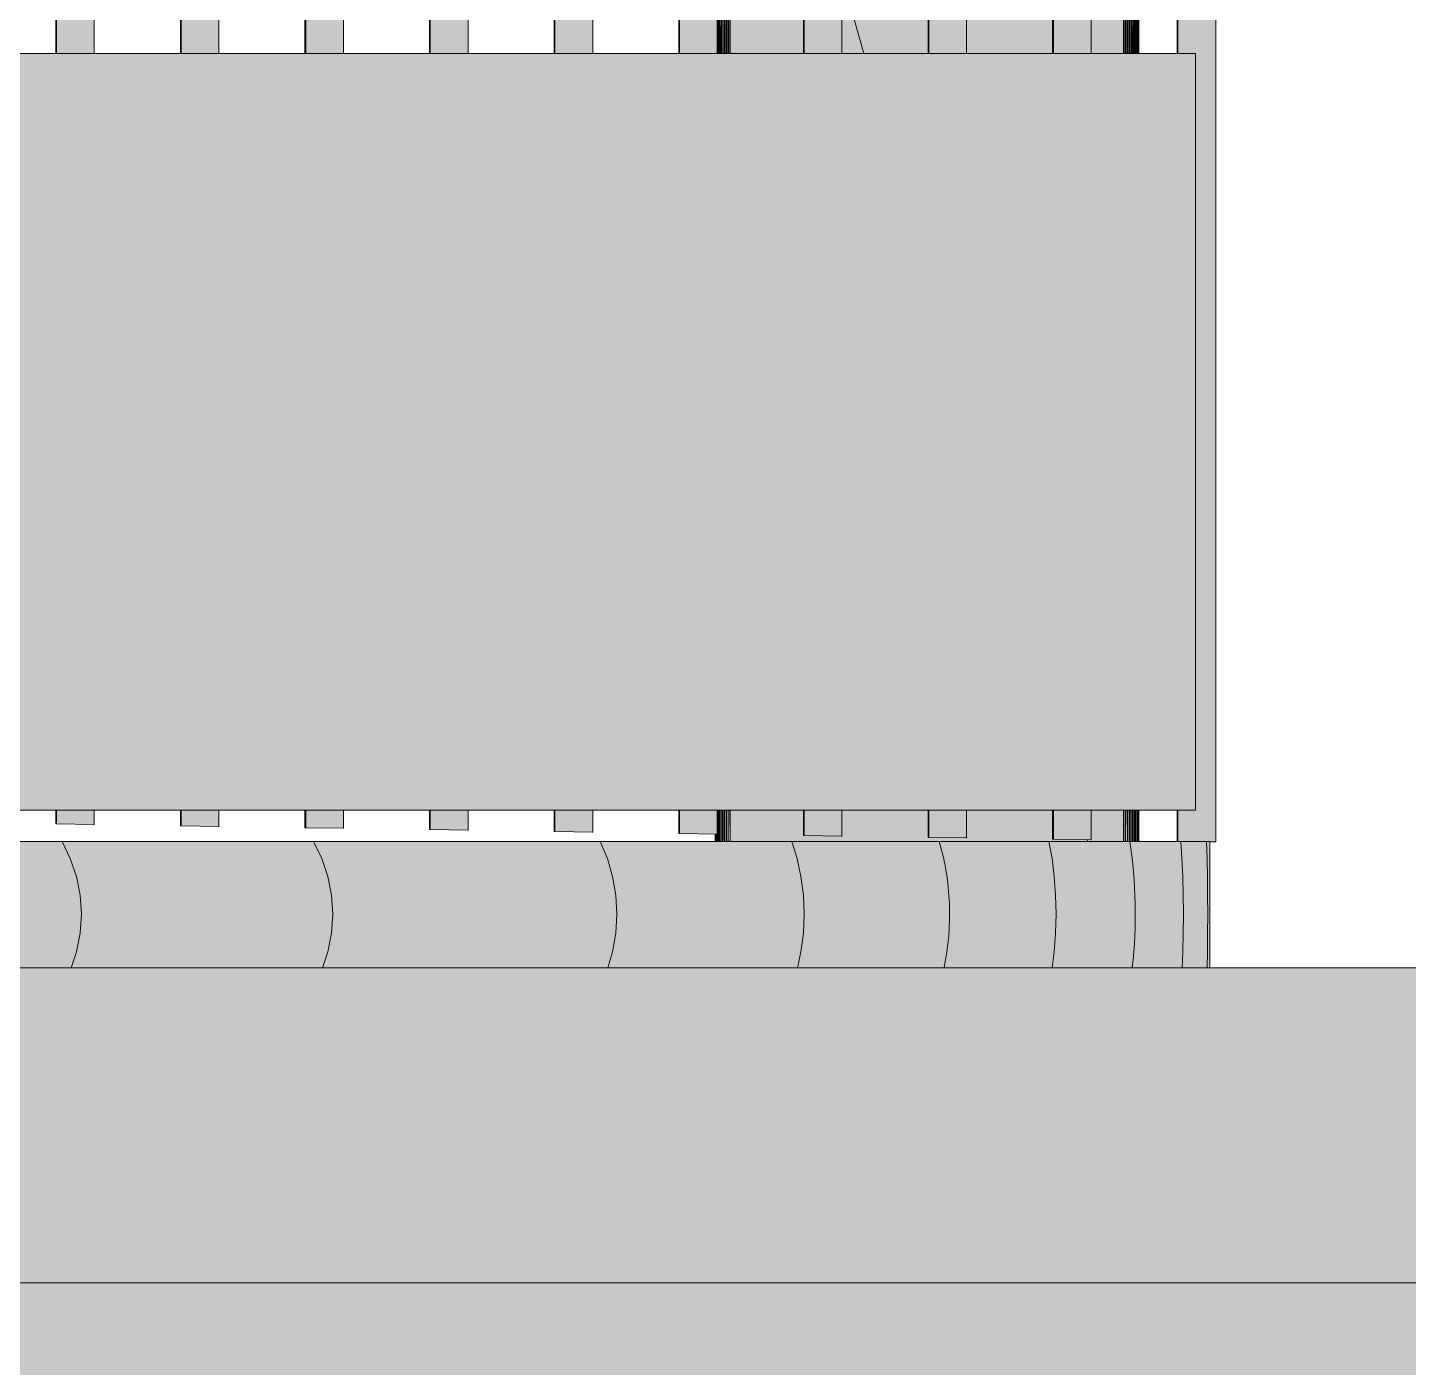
# Model space of a CAD drawing. Header units: millimetres. Extents: x 365175 to 2667127, y -330297 to -162108.
# Drawn here: x 1860065 to 1861160, y -319928 to -318865 of the extents above; entities that cross this region are included whole.
import ezdxf

# ---------------------------------------------------------------- set-up
doc = ezdxf.new("R2010")
doc.units = ezdxf.units.MM
doc.header["$MEASUREMENT"] = 0
doc.linetypes.add('Wipeout_Contour', pattern=[1000, 0, -1000])
doc.layers.add('Sols_ Dalles', color=7, linetype='Continuous')
doc.layers.add('TopoAlt', color=7, linetype='Continuous')
pattern_1 = [(0, (1445436.05, -319510.98), (0, 86.60254), [0, -50]), (0, (1445461.05, -319467.68), (0, 86.60254), [0, -50])]

# ---------------------------------------------------------------- blocks, each defined once
blk = doc.blocks.new('Élément de coupe_156_6', base_point=(1445436.1, -319511))
at = {"linetype": 'Continuous', "lineweight": 0, "true_color": 0x000000}
for points in [[(1860612.3, -318886), (1860612.8, -318886), (1860612.9, -318696), (1860612.3, -318696)], [(1860612.3, -318886), (1860612.8, -318886), (1860612.9, -318696), (1860612.3, -318696)], [(1860612.8, -318886), (1860613.1, -318886), (1860613.1, -318696), (1860612.9, -318696)], [(1860612.8, -318886), (1860613.1, -318886), (1860613.1, -318696), (1860612.9, -318696)], [(1860613.1, -318886), (1860613.8, -318886), (1860614, -318696), (1860613.1, -318696)], [(1860613.8, -318886), (1860614.1, -318886), (1860614.1, -318696), (1860614, -318696)], [(1860614.1, -318886), (1860614.5, -318886), (1860614.3, -318696), (1860614.1, -318696)], [(1860614.3, -318696), (1860614.5, -318886), (1860615.3, -318886), (1860615.3, -318696)], [(1860615.3, -318696), (1860615.3, -318886), (1860615.7, -318886), (1860615.5, -318696)], [(1860615.5, -318696), (1860615.7, -318886), (1860616.6, -318886), (1860616.6, -318696)], [(1860616.6, -318886), (1860617.1, -318886), (1860616.8, -318696), (1860616.6, -318696)], [(1860616.8, -318696), (1860617.1, -318886), (1860618, -318886), (1860618, -318696)], [(1860618, -318886), (1860618.5, -318886), (1860618.3, -318696), (1860618, -318696)], [(1860618.3, -318696), (1860618.5, -318886), (1860619.5, -318886), (1860619.5, -318696)], [(1860619.5, -318886), (1860620, -318886), (1860619.8, -318696), (1860619.5, -318696)], [(1860621, -318696), (1860619.8, -318696), (1860620, -318886), (1860621, -318886)], [(1860621, -318886), (1860621.6, -318886), (1860621.3, -318696), (1860621, -318696)], [(1860622.6, -318696), (1860621.3, -318696), (1860621.6, -318886), (1860622.6, -318886)], [(1860622.6, -318696), (1860622.6, -318886), (1860680.6, -318886), (1860680.6, -318717.2), (1860674.6, -318696)], [(1860674.6, -318696), (1860622.6, -318696), (1860622.6, -318710.6), (1860623.5, -318710.6), (1860623.5, -318886), (1860680.6, -318886), (1860680.6, -318717.2)], [(1860779.5, -318696), (1860711.2, -318696), (1860711.2, -318824.7), (1860728.6, -318886), (1860779.5, -318886)], [(1860878.3, -318696), (1860810, -318696), (1860810, -318886), (1860878.3, -318886)], [(1860934.6, -318696), (1860908.9, -318696), (1860908.9, -318886), (1860934.6, -318886)], [(1860934.6, -318886), (1860935.1, -318886), (1860934.9, -318696), (1860934.6, -318696)], [(1860936.2, -318696), (1860934.9, -318696), (1860935.1, -318886), (1860936.2, -318886)], [(1860936.2, -318886), (1860936.7, -318886), (1860936.4, -318696), (1860936.2, -318696)], [(1860937.7, -318696), (1860936.4, -318696), (1860936.7, -318886), (1860937.7, -318886)], [(1860938, -318696), (1860937.7, -318696), (1860937.7, -318886), (1860938.2, -318886)], [(1860938, -318696), (1860938.2, -318886), (1860939.2, -318886), (1860939.2, -318696)], [(1860939.2, -318696), (1860939.2, -318886), (1860939.7, -318886), (1860939.4, -318696)], [(1860939.4, -318696), (1860939.7, -318886), (1860940.6, -318886), (1860940.6, -318696)], [(1860940.8, -318696), (1860940.6, -318696), (1860940.6, -318886), (1860941.1, -318886)], [(1860941.9, -318696), (1860940.8, -318696), (1860941.1, -318886), (1860941.9, -318886)], [(1860941.9, -318886), (1860942.3, -318886), (1860942.1, -318696), (1860941.9, -318696)], [(1860943.1, -318696), (1860942.1, -318696), (1860942.3, -318886), (1860943.1, -318886)], [(1860943.1, -318886), (1860943.8, -318886), (1860944, -318696), (1860943.1, -318696)], [(1860943.8, -318886), (1860944.1, -318886), (1860944.1, -318696), (1860944, -318696)], [(1860944.9, -318696), (1860944.1, -318696), (1860944.1, -318886), (1860944.7, -318886)], [(1860944.7, -318886), (1860945, -318886), (1860945, -318696), (1860944.9, -318696)], [(1860945, -318886), (1860945.5, -318886), (1860945.6, -318696), (1860945, -318696)], [(1860945.5, -318886), (1860945.7, -318886), (1860945.7, -318696), (1860945.6, -318696)], [(1860945.7, -318696), (1860945.7, -318886), (1860946, -318886), (1860946.1, -318696)], [(1860946, -318886), (1860946.2, -318886), (1860946.2, -318696), (1860946.1, -318696)], [(1860946.2, -318696), (1860946.2, -318886), (1860946.4, -318886), (1860946.5, -318696)], [(1860946.5, -318696), (1860946.4, -318886), (1860946.5, -318886), (1860946.5, -318696)], [(1860946.5, -318886), (1860946.6, -318886), (1860946.6, -318696), (1860946.5, -318696)], [(1860946.6, -318696), (1860946.6, -318886), (1860946.6, -318886), (1860946.6, -318696)], [(1860728.6, -318886), (1860711.2, -318824.7), (1860711.2, -318886)], [(1860612.3, -319505.1), (1860612.3, -319511), (1860613.1, -319511), (1860613.1, -319486), (1860612.3, -319486), (1860612.3, -319505.1)], [(1860612.3, -319505.1), (1860612.3, -319511), (1860613.1, -319511), (1860613.1, -319486), (1860612.3, -319486), (1860612.3, -319505.1)], [(1860613.1, -319486), (1860613.1, -319511), (1860613.2, -319511), (1860613.2, -319486)], [(1860613.1, -319486), (1860613.1, -319511), (1860613.2, -319511), (1860613.2, -319486)], [(1860613.2, -319511), (1860614.1, -319511), (1860614.1, -319486), (1860613.2, -319486)], [(1860613.2, -319511), (1860614.1, -319511), (1860614.1, -319486), (1860613.2, -319486)], [(1860615.2, -319486), (1860614.1, -319486), (1860614.1, -319511), (1860615.2, -319511)], [(1860615.2, -319486), (1860614.1, -319486), (1860614.1, -319511), (1860615.2, -319511)], [(1860615.2, -319486), (1860615.2, -319511), (1860615.3, -319511), (1860615.3, -319486)], [(1860615.2, -319486), (1860615.2, -319511), (1860615.3, -319511), (1860615.3, -319486)], [(1860615.3, -319511), (1860616.5, -319511), (1860616.5, -319486), (1860615.3, -319486)], [(1860615.3, -319511), (1860616.5, -319511), (1860616.5, -319486), (1860615.3, -319486)], [(1860616.6, -319486), (1860616.5, -319486), (1860616.5, -319511), (1860616.6, -319511)], [(1860616.6, -319486), (1860616.5, -319486), (1860616.5, -319511), (1860616.6, -319511)], [(1860616.6, -319486), (1860616.6, -319511), (1860617.9, -319511), (1860617.9, -319486)], [(1860616.6, -319486), (1860616.6, -319511), (1860617.9, -319511), (1860617.9, -319486)], [(1860617.9, -319486), (1860617.9, -319511), (1860618, -319511), (1860618, -319486)], [(1860617.9, -319486), (1860617.9, -319511), (1860618, -319511), (1860618, -319486)], [(1860619.3, -319486), (1860618, -319486), (1860618, -319511), (1860619.4, -319511)], [(1860619.3, -319486), (1860618, -319486), (1860618, -319511), (1860619.4, -319511)], [(1860619.3, -319486), (1860619.4, -319511), (1860619.5, -319511), (1860619.5, -319486)], [(1860619.3, -319486), (1860619.4, -319511), (1860619.5, -319511), (1860619.5, -319486)], [(1860619.5, -319511), (1860620.9, -319511), (1860620.9, -319486), (1860619.5, -319486)], [(1860619.5, -319511), (1860620.9, -319511), (1860620.9, -319486), (1860619.5, -319486)], [(1860620.9, -319486), (1860620.9, -319511), (1860621, -319511), (1860621, -319486)], [(1860620.9, -319486), (1860620.9, -319511), (1860621, -319511), (1860621, -319486)], [(1860621, -319511), (1860622.5, -319511), (1860622.4, -319486), (1860621, -319486)], [(1860621, -319511), (1860622.5, -319511), (1860622.4, -319486), (1860621, -319486)], [(1860622.4, -319486), (1860622.5, -319511), (1860622.6, -319511), (1860622.6, -319486)], [(1860622.4, -319486), (1860622.5, -319511), (1860622.6, -319511), (1860622.6, -319486)], [(1860680.6, -319486), (1860622.6, -319486), (1860622.6, -319511), (1860906.2, -319511), (1860905.8, -319509.6), (1860878.3, -319509.2), (1860878.3, -319486), (1860810, -319486), (1860810, -319508.1), (1860809.5, -319508.1), (1860779.5, -319507.7), (1860779.5, -319486), (1860711.2, -319486), (1860711.2, -319506.6), (1860710.6, -319506.6), (1860680.6, -319506.1)], [(1860622.6, -319511), (1860795.2, -319511), (1860795.2, -319507.9), (1860779.5, -319507.7), (1860779.5, -319486), (1860711.2, -319486), (1860711.2, -319506.6), (1860710.6, -319506.6), (1860680.6, -319506.1), (1860680.6, -319486), (1860622.6, -319486)], [(1860908.3, -319509.7), (1860905.8, -319509.6), (1860906.2, -319511), (1860934.6, -319511), (1860934.6, -319486), (1860908.9, -319486), (1860908.9, -319509.7)], [(1860934.6, -319511), (1860936, -319511), (1860936, -319486), (1860934.6, -319486)], [(1860936, -319486), (1860936, -319511), (1860936.2, -319511), (1860936.2, -319486)], [(1860936.2, -319511), (1860937.6, -319511), (1860937.5, -319486), (1860936.2, -319486)], [(1860937.5, -319486), (1860937.6, -319511), (1860937.7, -319511), (1860937.7, -319486)], [(1860937.7, -319511), (1860939.1, -319511), (1860939, -319486), (1860937.7, -319486)], [(1860939, -319486), (1860939.1, -319511), (1860939.2, -319511), (1860939.2, -319486)], [(1860939.2, -319511), (1860940.5, -319511), (1860940.5, -319486), (1860939.2, -319486)], [(1860940.6, -319486), (1860940.5, -319486), (1860940.5, -319511), (1860940.6, -319511)], [(1860941.8, -319486), (1860940.6, -319486), (1860940.6, -319511), (1860941.8, -319511)], [(1860941.8, -319486), (1860941.8, -319511), (1860941.9, -319511), (1860941.9, -319486)], [(1860941.9, -319511), (1860943, -319511), (1860943, -319486), (1860941.9, -319486)], [(1860943, -319486), (1860943, -319511), (1860943.1, -319511), (1860943.1, -319486)], [(1860943.1, -319486), (1860943.1, -319511), (1860943.2, -319511), (1860943.2, -319486)], [(1860943.2, -319511), (1860944.1, -319511), (1860944.1, -319486), (1860943.2, -319486)], [(1860944.1, -319511), (1860944.2, -319511), (1860944.2, -319486), (1860944.1, -319486)], [(1860944.2, -319486), (1860944.2, -319511), (1860945, -319511), (1860945, -319486)], [(1860945, -319511), (1860945.1, -319511), (1860945.1, -319486), (1860945, -319486)], [(1860945.1, -319511), (1860945.7, -319511), (1860945.7, -319486), (1860945.1, -319486)], [(1860945.7, -319511), (1860945.7, -319511), (1860945.8, -319486), (1860945.7, -319486)], [(1860945.8, -319486), (1860945.7, -319511), (1860946.2, -319511), (1860946.2, -319486)], [(1860946.2, -319511), (1860946.2, -319511), (1860946.2, -319486), (1860946.2, -319486)], [(1860946.2, -319486), (1860946.2, -319511), (1860946.5, -319511), (1860946.5, -319486)], [(1860946.5, -319486), (1860946.5, -319486), (1860946.5, -319511)], [(1860946.5, -319511), (1860946.6, -319511), (1860946.6, -319486), (1860946.5, -319486)], [(1860610.6, -319505), (1860610.6, -319511), (1860610.7, -319511), (1860610.7, -319505)], [(1860610.6, -319505), (1860610.6, -319511), (1860610.7, -319511), (1860610.7, -319505)], [(1860610.7, -319505), (1860610.7, -319511), (1860611, -319511), (1860611, -319505)], [(1860610.7, -319505), (1860610.7, -319511), (1860611, -319511), (1860611, -319505)], [(1860610.7, -319505), (1860610.7, -319511), (1860610.7, -319511), (1860610.7, -319505)], [(1860610.7, -319505), (1860610.7, -319511), (1860610.7, -319511), (1860610.7, -319505)], [(1860611, -319505), (1860611, -319511), (1860611.1, -319511), (1860611.1, -319505)], [(1860611, -319505), (1860611, -319511), (1860611.1, -319511), (1860611.1, -319505)], [(1860611.1, -319505), (1860611.1, -319511), (1860611.5, -319511), (1860611.5, -319505.1)], [(1860611.1, -319505), (1860611.1, -319511), (1860611.5, -319511), (1860611.5, -319505.1)], [(1860611.5, -319505.1), (1860611.5, -319511), (1860611.6, -319511), (1860611.6, -319505.1)], [(1860611.5, -319505.1), (1860611.5, -319511), (1860611.6, -319511), (1860611.6, -319505.1)], [(1860611.6, -319505.1), (1860611.6, -319511), (1860612.2, -319511), (1860612.2, -319505.1), (1860611.8, -319505.1)], [(1860611.6, -319505.1), (1860611.6, -319511), (1860612.2, -319511), (1860612.2, -319505.1), (1860611.8, -319505.1)], [(1860612.2, -319505.1), (1860612.2, -319511), (1860612.3, -319511), (1860612.3, -319505.1)], [(1860612.2, -319505.1), (1860612.2, -319511), (1860612.3, -319511), (1860612.3, -319505.1)]]:
    blk.add_hatch(color=18, dxfattribs=at).paths.add_polyline_path(points)
at = {"color": 7, "linetype": 'Continuous', "lineweight": 20}
for p, q in [((1860612.9, -318696), (1860612.8, -318886)), ((1860613.1, -318886), (1860613.1, -318696)), ((1860614, -318696), (1860613.8, -318886)), ((1860614.1, -318886), (1860614.1, -318696)), ((1860614.3, -318696), (1860614.5, -318886)), ((1860615.3, -318886), (1860615.3, -318696)), ((1860615.5, -318696), (1860615.7, -318886)), ((1860616.6, -318886), (1860616.6, -318696)), ((1860616.8, -318696), (1860617.1, -318886)), ((1860618, -318886), (1860618, -318696)), ((1860618.3, -318696), (1860618.5, -318886)), ((1860619.5, -318886), (1860619.5, -318696)), ((1860619.8, -318696), (1860620, -318886)), ((1860621, -318886), (1860621, -318696)), ((1860621.3, -318696), (1860621.6, -318886)), ((1860622.6, -318696), (1860622.6, -318886)), ((1860934.6, -318886), (1860934.6, -318696)), ((1860934.9, -318696), (1860935.1, -318886)), ((1860936.2, -318886), (1860936.2, -318696)), ((1860936.4, -318696), (1860936.7, -318886)), ((1860937.7, -318886), (1860937.7, -318696)), ((1860938, -318696), (1860938.2, -318886)), ((1860939.2, -318886), (1860939.2, -318696)), ((1860939.4, -318696), (1860939.7, -318886)), ((1860940.6, -318696), (1860940.6, -318886)), ((1860940.8, -318696), (1860941.1, -318886)), ((1860941.9, -318696), (1860941.9, -318886)), ((1860942.1, -318696), (1860942.3, -318886)), ((1860943.1, -318886), (1860943.1, -318696)), ((1860943.8, -318886), (1860944, -318696)), ((1860944.1, -318886), (1860944.1, -318696)), ((1860944.7, -318886), (1860944.9, -318696)), ((1860945, -318886), (1860945, -318696)), ((1860945.5, -318886), (1860945.6, -318696)), ((1860945.7, -318886), (1860945.7, -318696)), ((1860946, -318886), (1860946.1, -318696)), ((1860946.2, -318886), (1860946.2, -318696)), ((1860946.4, -318886), (1860946.5, -318696)), ((1860946.5, -318886), (1860946.5, -318696)), ((1860946.6, -318886), (1860946.6, -318696)), ((1860946.6, -318886), (1860946.6, -318696)), ((1860711.2, -318824.7), (1860728.6, -318886)), ((1860613.1, -319511), (1860613.1, -319486)), ((1860613.2, -319486), (1860613.2, -319511)), ((1860614.1, -319511), (1860614.1, -319486)), ((1860615.2, -319486), (1860615.2, -319511)), ((1860615.3, -319511), (1860615.3, -319486)), ((1860616.5, -319486), (1860616.5, -319511)), ((1860616.6, -319511), (1860616.6, -319486)), ((1860617.9, -319486), (1860617.9, -319511)), ((1860618, -319511), (1860618, -319486)), ((1860619.3, -319486), (1860619.4, -319511)), ((1860619.5, -319511), (1860619.5, -319486)), ((1860620.9, -319486), (1860620.9, -319511)), ((1860621, -319511), (1860621, -319486)), ((1860622.4, -319486), (1860622.5, -319511)), ((1860622.6, -319486), (1860622.6, -319511)), ((1860934.6, -319511), (1860934.6, -319486)), ((1860936, -319486), (1860936, -319511)), ((1860936.2, -319511), (1860936.2, -319486)), ((1860937.5, -319486), (1860937.6, -319511)), ((1860937.7, -319511), (1860937.7, -319486)), ((1860939, -319486), (1860939.1, -319511)), ((1860939.2, -319511), (1860939.2, -319486)), ((1860940.5, -319486), (1860940.5, -319511)), ((1860940.6, -319486), (1860940.6, -319511)), ((1860941.8, -319486), (1860941.8, -319511)), ((1860941.9, -319486), (1860941.9, -319511)), ((1860943, -319486), (1860943, -319511)), ((1860943.1, -319511), (1860943.1, -319486)), ((1860943.2, -319511), (1860943.2, -319486)), ((1860944.1, -319511), (1860944.1, -319486)), ((1860944.2, -319511), (1860944.2, -319486)), ((1860945, -319511), (1860945, -319486)), ((1860945.1, -319511), (1860945.1, -319486)), ((1860945.7, -319511), (1860945.7, -319486)), ((1860945.7, -319511), (1860945.8, -319486)), ((1860946.2, -319511), (1860946.2, -319486)), ((1860946.2, -319511), (1860946.2, -319486)), ((1860946.5, -319511), (1860946.5, -319486)), ((1860946.5, -319511), (1860946.5, -319486)), ((1860946.6, -319511), (1860946.6, -319486)), ((1860610.6, -319505), (1860610.6, -319505)), ((1860610.6, -319505), (1860610.6, -319511)), ((1860610.7, -319511), (1860610.7, -319505)), ((1860610.7, -319505), (1860610.7, -319511)), ((1860611, -319511), (1860611, -319505)), ((1860611.1, -319505), (1860611.1, -319511)), ((1860611.5, -319511), (1860611.5, -319505.1)), ((1860611.6, -319505.1), (1860611.6, -319511)), ((1860612.2, -319511), (1860612.2, -319505.1)), ((1860612.3, -319505.1), (1860612.3, -319511)), ((1860905.8, -319509.6), (1860906.2, -319511))]:
    blk.add_line(p, q, dxfattribs=at)
blk = doc.blocks.new('Élément de coupe_498_6', base_point=(1445436.1, -319511))
at = {"color": 254, "linetype": 'Wipeout_Contour', "lineweight": 0, "ltscale": 7587371.777575616}
blk.add_wipeout([(1805984, -319861), (1933356.4, -319861), (1933356.4, -319611), (1805984, -319611)], dxfattribs=at)
at = {"linetype": 'Continuous', "lineweight": 5, "true_color": 0x00e7c4}
h = blk.add_hatch(dxfattribs=at)
h.set_pattern_fill('Plâtre_0006', color=120, style=0, pattern_type=2)
h.set_pattern_definition(pattern_1)
h.paths.add_polyline_path([(1805984, -319861), (1933356.4, -319861), (1933356.4, -319611), (1805984, -319611)])
at = {"color": 7, "linetype": 'Continuous', "lineweight": 5}
for p, q in [((1933356.4, -319611), (1805984, -319611)), ((1933356.4, -319861), (1805984, -319861))]:
    blk.add_line(p, q, dxfattribs=at)
blk = doc.blocks.new('Élément de coupe_735_6', base_point=(1445436.1, -319511))
at = {"linetype": 'Continuous', "lineweight": 0, "true_color": 0x000000}
for points in [[(1860088.1, -317936.9), (1860087.5, -317936.9), (1860087.5, -318886), (1860088.1, -318886)], [(1860088.1, -317936.9), (1860087.5, -317936.9), (1860087.5, -318886), (1860088.1, -318886)], [(1860088.1, -318886), (1860118.1, -318886), (1860118.1, -317937.4), (1860088.1, -317936.9)], [(1860088.1, -319486), (1860087.5, -319486), (1860087.5, -319496.9), (1860088.1, -319496.9)], [(1860088.1, -319486), (1860087.5, -319486), (1860087.5, -319496.9), (1860088.1, -319496.9)], [(1860088.1, -319486), (1860088.1, -319496.9), (1860118.1, -319497.4), (1860118.1, -319486)], [(1860088.1, -319486), (1860088.1, -319496.9), (1860118.1, -319497.4), (1860118.1, -319486)], [(1860088.1, -319496.9), (1860087.5, -319496.9), (1860117.5, -319497.4), (1860118.1, -319497.4)], [(1860088.1, -319496.9), (1860087.5, -319496.9), (1860117.5, -319497.4), (1860118.1, -319497.4)]]:
    blk.add_hatch(color=18, dxfattribs=at).paths.add_polyline_path(points)
at = {"color": 18, "linetype": 'Continuous', "lineweight": 5, "true_color": 0x330000}
for p, q in [((1860087.5, -318886), (1860087.5, -317936.9)), ((1860088.1, -318886), (1860088.1, -317936.9)), ((1860118.1, -318886), (1860118.1, -317937.4)), ((1860087.5, -319496.9), (1860087.5, -319486)), ((1860088.1, -319496.9), (1860088.1, -319486)), ((1860118.1, -319497.4), (1860118.1, -319486)), ((1860087.5, -319496.9), (1860088.1, -319496.9)), ((1860088.1, -319496.9), (1860118.1, -319497.4)), ((1860118.1, -319497.4), (1860117.5, -319497.4))]:
    blk.add_line(p, q, dxfattribs=at)
blk = doc.blocks.new('Élément de coupe_736_6', base_point=(1445436.1, -319511))
at = {"linetype": 'Continuous', "lineweight": 0, "true_color": 0x000000}
for points in [[(1860186.9, -317938.4), (1860186.4, -317938.4), (1860186.4, -318886), (1860186.9, -318886)], [(1860186.9, -317938.4), (1860186.4, -317938.4), (1860186.4, -318886), (1860186.9, -318886)], [(1860216.9, -317938.9), (1860186.9, -317938.4), (1860186.9, -318886), (1860216.9, -318886)], [(1860186.9, -319486), (1860186.4, -319486), (1860186.4, -319498.4), (1860186.9, -319498.4)], [(1860186.9, -319486), (1860186.4, -319486), (1860186.4, -319498.4), (1860186.9, -319498.4)], [(1860216.9, -319486), (1860186.9, -319486), (1860186.9, -319498.4), (1860216.9, -319498.9)], [(1860216.9, -319486), (1860186.9, -319486), (1860186.9, -319498.4), (1860216.9, -319498.9)], [(1860216.9, -319498.9), (1860186.9, -319498.4), (1860186.4, -319498.4), (1860216.4, -319498.9)], [(1860216.9, -319498.9), (1860186.9, -319498.4), (1860186.4, -319498.4), (1860216.4, -319498.9)]]:
    blk.add_hatch(color=18, dxfattribs=at).paths.add_polyline_path(points)
at = {"color": 18, "linetype": 'Continuous', "lineweight": 5, "true_color": 0x330000}
for p, q in [((1860186.4, -318886), (1860186.4, -317938.4)), ((1860186.9, -318886), (1860186.9, -317938.4)), ((1860216.9, -318886), (1860216.9, -317938.9)), ((1860186.4, -319498.4), (1860186.4, -319486)), ((1860186.9, -319498.4), (1860186.9, -319486)), ((1860216.9, -319498.9), (1860216.9, -319486)), ((1860186.4, -319498.4), (1860186.9, -319498.4)), ((1860186.9, -319498.4), (1860216.9, -319498.9)), ((1860216.9, -319498.9), (1860216.4, -319498.9))]:
    blk.add_line(p, q, dxfattribs=at)
blk = doc.blocks.new('Élément de coupe_737_6', base_point=(1445436.1, -319511))
at = {"linetype": 'Continuous', "lineweight": 0, "true_color": 0x000000}
for points in [[(1860285.2, -318886), (1860285.8, -318886), (1860285.8, -317940), (1860285.2, -317940)], [(1860285.2, -318886), (1860285.8, -318886), (1860285.8, -317940), (1860285.2, -317940)], [(1860285.8, -318886), (1860315.8, -318886), (1860315.8, -317940.4), (1860285.8, -317940)], [(1860285.2, -319486), (1860285.2, -319500), (1860285.8, -319500), (1860285.8, -319486)], [(1860285.2, -319486), (1860285.2, -319500), (1860285.8, -319500), (1860285.8, -319486)], [(1860285.8, -319486), (1860285.8, -319500), (1860315.8, -319500.4), (1860315.8, -319486)], [(1860285.8, -319486), (1860285.8, -319500), (1860315.8, -319500.4), (1860315.8, -319486)], [(1860315.8, -319500.4), (1860285.8, -319500), (1860285.2, -319500), (1860315.2, -319500.4)], [(1860315.8, -319500.4), (1860285.8, -319500), (1860285.2, -319500), (1860315.2, -319500.4)]]:
    blk.add_hatch(color=18, dxfattribs=at).paths.add_polyline_path(points)
at = {"color": 18, "linetype": 'Continuous', "lineweight": 5, "true_color": 0x330000}
for p, q in [((1860285.2, -318886), (1860285.2, -317940)), ((1860285.8, -318886), (1860285.8, -317940)), ((1860315.8, -318886), (1860315.8, -317940.4)), ((1860285.2, -319500), (1860285.2, -319486)), ((1860285.8, -319500), (1860285.8, -319486)), ((1860315.8, -319500.4), (1860315.8, -319486)), ((1860285.2, -319500), (1860285.8, -319500)), ((1860285.8, -319500), (1860315.8, -319500.4)), ((1860315.8, -319500.4), (1860315.2, -319500.4))]:
    blk.add_line(p, q, dxfattribs=at)
blk = doc.blocks.new('Élément de coupe_738_6', base_point=(1445436.1, -319511))
at = {"linetype": 'Continuous', "lineweight": 0, "true_color": 0x000000}
for points in [[(1860384.1, -318886), (1860384.6, -318886), (1860384.6, -317941.5), (1860384.1, -317941.5)], [(1860384.1, -318886), (1860384.6, -318886), (1860384.6, -317941.5), (1860384.1, -317941.5)], [(1860384.6, -318886), (1860414.6, -318886), (1860414.6, -317942), (1860384.6, -317941.5)], [(1860384.1, -319486), (1860384.1, -319501.5), (1860384.6, -319501.5), (1860384.6, -319486)], [(1860384.1, -319486), (1860384.1, -319501.5), (1860384.6, -319501.5), (1860384.6, -319486)], [(1860384.6, -319486), (1860384.6, -319501.5), (1860414.6, -319502), (1860414.6, -319486)], [(1860384.6, -319486), (1860384.6, -319501.5), (1860414.6, -319502), (1860414.6, -319486)], [(1860414.6, -319502), (1860384.6, -319501.5), (1860384.1, -319501.5), (1860414.1, -319502)], [(1860414.6, -319502), (1860384.6, -319501.5), (1860384.1, -319501.5), (1860414.1, -319502)]]:
    blk.add_hatch(color=18, dxfattribs=at).paths.add_polyline_path(points)
at = {"color": 18, "linetype": 'Continuous', "lineweight": 5, "true_color": 0x330000}
for p, q in [((1860384.1, -318886), (1860384.1, -317941.5)), ((1860384.6, -318886), (1860384.6, -317941.5)), ((1860414.6, -318886), (1860414.6, -317942)), ((1860384.1, -319501.5), (1860384.1, -319486)), ((1860384.6, -319501.5), (1860384.6, -319486)), ((1860414.6, -319502), (1860414.6, -319486)), ((1860384.1, -319501.5), (1860384.6, -319501.5)), ((1860384.6, -319501.5), (1860414.6, -319502)), ((1860414.6, -319502), (1860414.1, -319502))]:
    blk.add_line(p, q, dxfattribs=at)
blk = doc.blocks.new('Élément de coupe_739_6', base_point=(1445436.1, -319511))
at = {"linetype": 'Continuous', "lineweight": 0, "true_color": 0x000000}
for points in [[(1860482.9, -318886), (1860483.5, -318886), (1860483.5, -317943.1), (1860482.9, -317943.1)], [(1860482.9, -318886), (1860483.5, -318886), (1860483.5, -317943.1), (1860482.9, -317943.1)], [(1860483.5, -318886), (1860513.5, -318886), (1860513.5, -317943.5), (1860483.5, -317943.1)], [(1860482.9, -319486), (1860482.9, -319503.1), (1860483.5, -319503.1), (1860483.5, -319486)], [(1860482.9, -319486), (1860482.9, -319503.1), (1860483.5, -319503.1), (1860483.5, -319486)], [(1860483.5, -319486), (1860483.5, -319503.1), (1860513.5, -319503.5), (1860513.5, -319486)], [(1860483.5, -319486), (1860483.5, -319503.1), (1860513.5, -319503.5), (1860513.5, -319486)], [(1860513.5, -319503.5), (1860483.5, -319503.1), (1860482.9, -319503.1), (1860512.9, -319503.5)], [(1860513.5, -319503.5), (1860483.5, -319503.1), (1860482.9, -319503.1), (1860512.9, -319503.5)]]:
    blk.add_hatch(color=18, dxfattribs=at).paths.add_polyline_path(points)
at = {"color": 18, "linetype": 'Continuous', "lineweight": 5, "true_color": 0x330000}
for p, q in [((1860482.9, -318886), (1860482.9, -317943.1)), ((1860483.5, -318886), (1860483.5, -317943.1)), ((1860513.5, -318886), (1860513.5, -317943.5)), ((1860482.9, -319503.1), (1860482.9, -319486)), ((1860483.5, -319503.1), (1860483.5, -319486)), ((1860513.5, -319503.5), (1860513.5, -319486)), ((1860482.9, -319503.1), (1860483.5, -319503.1)), ((1860483.5, -319503.1), (1860513.5, -319503.5)), ((1860513.5, -319503.5), (1860512.9, -319503.5))]:
    blk.add_line(p, q, dxfattribs=at)
blk = doc.blocks.new('Élément de coupe_741_6', base_point=(1445436.1, -319511))
at = {"linetype": 'Continuous', "lineweight": 0, "true_color": 0x000000}
for points in [[(1860977.7, -317930.7), (1860977.2, -317930.7), (1860977.2, -318886), (1860977.7, -318886)], [(1860977.7, -317930.7), (1860977.2, -317930.7), (1860977.2, -318886), (1860977.7, -318886)], [(1860977.7, -319510.7), (1860992.7, -319511), (1860993.6, -319511), (1861003.1, -319511), (1861003.1, -319511.1), (1861007.7, -319511.2), (1861007.7, -317931.2), (1860977.7, -317930.7), (1860977.7, -318886), (1860991.8, -318886), (1860991.8, -319486), (1860977.7, -319486)], [(1860977.2, -319486), (1860977.2, -319510.7), (1860977.7, -319510.7), (1860977.7, -319486)], [(1860977.2, -319486), (1860977.2, -319510.7), (1860977.7, -319510.7), (1860977.7, -319486)], [(1860977.7, -319510.5), (1860991.8, -319486), (1860977.7, -319486)], [(1860977.7, -319510.7), (1860977.2, -319510.7), (1860992.2, -319511), (1860992.7, -319511)], [(1860977.7, -319510.7), (1860977.2, -319510.7), (1860992.2, -319511), (1860992.7, -319511)], [(1861003.1, -319511.1), (1861007.2, -319511.2), (1861007.7, -319511.2)], [(1861003.1, -319511.1), (1861007.2, -319511.2), (1861007.7, -319511.2)]]:
    blk.add_hatch(color=18, dxfattribs=at).paths.add_polyline_path(points)
at = {"color": 18, "linetype": 'Continuous', "lineweight": 5, "true_color": 0x330000}
for p, q in [((1860977.2, -318886), (1860977.2, -317930.7)), ((1860977.7, -318886), (1860977.7, -317930.7)), ((1861007.7, -319511.2), (1861007.7, -317931.2)), ((1860977.2, -319510.7), (1860977.2, -319486)), ((1860977.7, -319510.7), (1860977.7, -319486)), ((1860977.2, -319510.7), (1860977.7, -319510.7)), ((1860977.7, -319510.7), (1860992.7, -319511)), ((1861003.1, -319511.1), (1861007.7, -319511.2)), ((1861007.7, -319511.2), (1861007.2, -319511.2))]:
    blk.add_line(p, q, dxfattribs=at)
blk = doc.blocks.new('*X950', base_point=(1445436.1, -319511))
at = {"layer": 'Sols_ Dalles', "color": 7, "linetype": 'Continuous', "lineweight": 5}
for p, q in [((1861000.8, -319524.3), (1861000.3, -319511)), ((1861000.8, -319524.3), (1861000.3, -319511)), ((1861001.1, -319538.6), (1861000.8, -319524.3)), ((1861001.1, -319538.6), (1861000.8, -319524.3)), ((1861001.3, -319553.4), (1861001.1, -319538.6)), ((1861001.3, -319553.4), (1861001.1, -319538.6)), ((1861001.4, -319568.5), (1861001.3, -319553.4)), ((1861001.4, -319568.5), (1861001.3, -319553.4)), ((1861001.3, -319583.6), (1861001.4, -319568.5)), ((1861001.3, -319583.6), (1861001.4, -319568.5)), ((1861001.1, -319598.4), (1861001.3, -319583.6)), ((1861001.1, -319598.4), (1861001.3, -319583.6)), ((1861000.8, -319611), (1861001.1, -319598.4)), ((1861000.8, -319611), (1861001.1, -319598.4))]:
    blk.add_line(p, q, dxfattribs=at)
blk = doc.blocks.new('*X951', base_point=(1445436.1, -319511))
at = {"layer": 'Sols_ Dalles', "color": 7, "linetype": 'Continuous', "lineweight": 5}
for p, q in [((1860980.9, -319524.3), (1860980, -319511)), ((1860980.9, -319524.3), (1860980, -319511)), ((1860981.6, -319538.6), (1860980.9, -319524.3)), ((1860981.6, -319538.6), (1860980.9, -319524.3)), ((1860982, -319553.4), (1860981.6, -319538.6)), ((1860982, -319553.4), (1860981.6, -319538.6)), ((1860982.1, -319568.5), (1860982, -319553.4)), ((1860982.1, -319568.5), (1860982, -319553.4)), ((1860982, -319583.6), (1860982.1, -319568.5)), ((1860982, -319583.6), (1860982.1, -319568.5)), ((1860981.6, -319598.4), (1860982, -319583.6)), ((1860981.6, -319598.4), (1860982, -319583.6)), ((1860981, -319611), (1860981.6, -319598.4)), ((1860981, -319611), (1860981.6, -319598.4))]:
    blk.add_line(p, q, dxfattribs=at)
blk = doc.blocks.new('*X953', base_point=(1445436.1, -319511))
at = {"layer": 'Sols_ Dalles', "color": 7, "linetype": 'Continuous', "lineweight": 5}
blk.add_ellipse((1860910.6, -319568.5), major_axis=(0, 115.5), ratio=0.288143, start_param=4.335746, end_param=5.233939, dxfattribs=at)
blk.add_ellipse((1860910.6, -319568.5), major_axis=(0, 115.5), ratio=0.288143, start_param=4.335746, end_param=5.233939, dxfattribs=at)
blk = doc.blocks.new('*X954', base_point=(1445436.1, -319511))
at = {"layer": 'Sols_ Dalles', "color": 7, "linetype": 'Continuous', "lineweight": 5}
for p, q in [((1860877.9, -319524.3), (1860875.4, -319511)), ((1860877.9, -319524.3), (1860875.4, -319511)), ((1860879.6, -319538.6), (1860877.9, -319524.3)), ((1860879.6, -319538.6), (1860877.9, -319524.3)), ((1860880.7, -319553.4), (1860879.6, -319538.6)), ((1860880.7, -319553.4), (1860879.6, -319538.6)), ((1860881.1, -319568.5), (1860880.7, -319553.4)), ((1860881.1, -319568.5), (1860880.7, -319553.4)), ((1860880.7, -319583.6), (1860881.1, -319568.5)), ((1860880.7, -319583.6), (1860881.1, -319568.5)), ((1860879.6, -319598.4), (1860880.7, -319583.6)), ((1860879.6, -319598.4), (1860880.7, -319583.6)), ((1860878.1, -319611), (1860879.6, -319598.4)), ((1860878.1, -319611), (1860879.6, -319598.4))]:
    blk.add_line(p, q, dxfattribs=at)
blk = doc.blocks.new('*X956', base_point=(1445436.1, -319511))
at = {"layer": 'Sols_ Dalles', "color": 7, "linetype": 'Continuous', "lineweight": 5}
blk.add_ellipse((1860734.2, -319568.5), major_axis=(0, 115.5), ratio=0.540315, start_param=4.335746, end_param=5.233939, dxfattribs=at)
blk.add_ellipse((1860734.2, -319568.5), major_axis=(0, 115.5), ratio=0.540315, start_param=4.335746, end_param=5.233939, dxfattribs=at)
blk = doc.blocks.new('*X957', base_point=(1445436.1, -319511))
at = {"layer": 'Sols_ Dalles', "color": 7, "linetype": 'Continuous', "lineweight": 5}
for p, q in [((1860675.6, -319524.3), (1860671.4, -319511)), ((1860675.6, -319524.3), (1860671.4, -319511)), ((1860678.7, -319538.6), (1860675.6, -319524.3)), ((1860678.7, -319538.6), (1860675.6, -319524.3)), ((1860680.6, -319553.4), (1860678.7, -319538.6)), ((1860680.6, -319553.4), (1860678.7, -319538.6)), ((1860681.2, -319568.5), (1860680.6, -319553.4)), ((1860681.2, -319568.5), (1860680.6, -319553.4)), ((1860680.6, -319583.6), (1860681.2, -319568.5)), ((1860680.6, -319583.6), (1860681.2, -319568.5)), ((1860678.7, -319598.4), (1860680.6, -319583.6)), ((1860678.7, -319598.4), (1860680.6, -319583.6)), ((1860676, -319611), (1860678.7, -319598.4)), ((1860676, -319611), (1860678.7, -319598.4))]:
    blk.add_line(p, q, dxfattribs=at)
blk = doc.blocks.new('*X959', base_point=(1445436.1, -319511))
at = {"layer": 'Sols_ Dalles', "color": 7, "linetype": 'Continuous', "lineweight": 5}
for p, q in [((1860525.1, -319524.3), (1860519.4, -319511)), ((1860525.1, -319524.3), (1860519.4, -319511)), ((1860529.2, -319538.6), (1860525.1, -319524.3)), ((1860529.2, -319538.6), (1860525.1, -319524.3)), ((1860531.8, -319553.4), (1860529.2, -319538.6)), ((1860531.8, -319553.4), (1860529.2, -319538.6)), ((1860532.6, -319568.5), (1860531.8, -319553.4)), ((1860532.6, -319568.5), (1860531.8, -319553.4)), ((1860531.8, -319583.6), (1860532.6, -319568.5)), ((1860531.8, -319583.6), (1860532.6, -319568.5)), ((1860529.2, -319598.4), (1860531.8, -319583.6)), ((1860529.2, -319598.4), (1860531.8, -319583.6)), ((1860525.6, -319611), (1860529.2, -319598.4)), ((1860525.6, -319611), (1860529.2, -319598.4))]:
    blk.add_line(p, q, dxfattribs=at)
blk = doc.blocks.new('*X961', base_point=(1445436.1, -319511))
at = {"layer": 'Sols_ Dalles', "color": 7, "linetype": 'Continuous', "lineweight": 5}
for p, q in [((1860298.5, -319524.3), (1860291.9, -319511)), ((1860298.5, -319524.3), (1860291.9, -319511)), ((1860303.3, -319538.6), (1860298.5, -319524.3)), ((1860303.3, -319538.6), (1860298.5, -319524.3)), ((1860306.3, -319553.4), (1860303.3, -319538.6)), ((1860306.3, -319553.4), (1860303.3, -319538.6)), ((1860307.3, -319568.5), (1860306.3, -319553.4)), ((1860307.3, -319568.5), (1860306.3, -319553.4)), ((1860306.3, -319583.6), (1860307.3, -319568.5)), ((1860306.3, -319583.6), (1860307.3, -319568.5)), ((1860303.3, -319598.4), (1860306.3, -319583.6)), ((1860303.3, -319598.4), (1860306.3, -319583.6)), ((1860299.1, -319611), (1860303.3, -319598.4)), ((1860299.1, -319611), (1860303.3, -319598.4))]:
    blk.add_line(p, q, dxfattribs=at)
blk = doc.blocks.new('*X963', base_point=(1445436.1, -319511))
at = {"layer": 'Sols_ Dalles', "color": 7, "linetype": 'Continuous', "lineweight": 5}
for p, q in [((1860099.1, -319524.3), (1860092.6, -319511)), ((1860099.1, -319524.3), (1860092.6, -319511)), ((1860104, -319538.6), (1860099.1, -319524.3)), ((1860104, -319538.6), (1860099.1, -319524.3)), ((1860106.9, -319553.4), (1860104, -319538.6)), ((1860106.9, -319553.4), (1860104, -319538.6)), ((1860107.9, -319568.5), (1860106.9, -319553.4)), ((1860107.9, -319568.5), (1860106.9, -319553.4)), ((1860106.9, -319583.6), (1860107.9, -319568.5)), ((1860106.9, -319583.6), (1860107.9, -319568.5)), ((1860104, -319598.4), (1860106.9, -319583.6)), ((1860104, -319598.4), (1860106.9, -319583.6)), ((1860099.7, -319611), (1860104, -319598.4)), ((1860099.7, -319611), (1860104, -319598.4))]:
    blk.add_line(p, q, dxfattribs=at)
blk = doc.blocks.new('Élément de coupe_747_6', base_point=(1445436.1, -319511))
at = {"layer": 'Sols_ Dalles', "linetype": 'Continuous', "lineweight": 0, "true_color": 0x000000}
for points in [[(1860152.9, -319511), (1860033.1, -319511), (1860033.1, -319611), (1860152.9, -319611)], [(1860266.8, -319511), (1860152.9, -319511), (1860152.9, -319611), (1860266.8, -319611)], [(1860374.3, -319511), (1860266.8, -319511), (1860266.8, -319611), (1860374.3, -319611)], [(1860474.7, -319511), (1860374.3, -319511), (1860374.3, -319611), (1860474.7, -319611)], [(1860567.7, -319511), (1860474.7, -319511), (1860474.7, -319611), (1860567.7, -319611)], [(1860567.7, -319511), (1860567.7, -319611), (1860652.7, -319611), (1860652.7, -319511)], [(1860729.3, -319511), (1860652.7, -319511), (1860652.7, -319611), (1860729.3, -319611)], [(1860729.3, -319511), (1860729.3, -319611), (1860797.1, -319611), (1860797.1, -319511)], [(1860855.7, -319511), (1860797.1, -319511), (1860797.1, -319611), (1860855.7, -319611)], [(1860904.9, -319511), (1860855.7, -319511), (1860855.7, -319611), (1860904.9, -319611)], [(1860944.5, -319511), (1860904.9, -319511), (1860904.9, -319611), (1860944.5, -319611)], [(1860974.1, -319511), (1860944.5, -319511), (1860944.5, -319611), (1860974.1, -319611)], [(1860993.6, -319511), (1860974.1, -319511), (1860974.1, -319611), (1860993.6, -319611)], [(1861003.1, -319511), (1860993.6, -319511), (1860993.6, -319611), (1861003.1, -319611)]]:
    blk.add_hatch(color=18, dxfattribs=at).paths.add_polyline_path(points)
at = {"layer": 'Sols_ Dalles', "color": 250, "linetype": 'Continuous', "lineweight": 5, "true_color": 0x1f1f1f}
for p, q in [((1860033.1, -319511), (1860152.9, -319511)), ((1860152.9, -319511), (1860266.8, -319511)), ((1860266.8, -319511), (1860374.3, -319511)), ((1860374.3, -319511), (1860474.7, -319511)), ((1860474.7, -319511), (1860567.7, -319511)), ((1860567.7, -319511), (1860652.7, -319511)), ((1860652.7, -319511), (1860729.3, -319511)), ((1860729.3, -319511), (1860797.1, -319511)), ((1860797.1, -319511), (1860855.7, -319511)), ((1860855.7, -319511), (1860904.9, -319511)), ((1860904.9, -319511), (1860944.5, -319511)), ((1860944.5, -319511), (1860974.1, -319511)), ((1860974.1, -319511), (1860993.6, -319511)), ((1860993.6, -319511), (1861003.1, -319511)), ((1861003.1, -319611), (1861003.1, -319511))]:
    blk.add_line(p, q, dxfattribs=at)
at = {"layer": 'Sols_ Dalles', "lineweight": 0}
for name in ['*X963', '*X961', '*X959', '*X957', '*X956', '*X954', '*X953', '*X951', '*X950']:
    blk.add_blockref(name, (1445436.1, -319511), dxfattribs=at)
blk = doc.blocks.new('Élément de coupe_750_6', base_point=(1445436.1, -319511))
at = {"layer": 'TopoAlt', "linetype": 'Continuous', "lineweight": 0, "true_color": 0x000000}
blk.add_hatch(color=18, dxfattribs=at).paths.add_polyline_path([(1859706.7, -318886), (1859706.7, -319486), (1860991.8, -319486), (1860991.8, -318886)])
at = {"layer": 'TopoAlt', "color": 190, "linetype": 'Continuous', "lineweight": 5, "true_color": 0x8002ff}
for p, q in [((1860991.8, -318886), (1859706.7, -318886)), ((1860991.8, -319486), (1860991.8, -318886)), ((1860991.8, -319486), (1859717.6, -319486))]:
    blk.add_line(p, q, dxfattribs=at)
blk = doc.blocks.new('Élément de coupe_751_6', base_point=(1445436.1, -319511))
at = {"linetype": 'Continuous', "lineweight": 0, "true_color": 0x000000}
for points in [[(1860582.3, -317944.6), (1860581.8, -317944.6), (1860581.8, -318886), (1860582.3, -318886)], [(1860582.3, -317944.6), (1860581.8, -317944.6), (1860581.8, -318886), (1860582.3, -318886)], [(1860582.3, -318886), (1860612.3, -318886), (1860612.3, -317945.1), (1860582.3, -317944.6)], [(1860582.3, -319486), (1860581.8, -319486), (1860581.8, -319504.6), (1860582.3, -319504.6)], [(1860582.3, -319486), (1860581.8, -319486), (1860581.8, -319504.6), (1860582.3, -319504.6)], [(1860582.3, -319486), (1860582.3, -319504.6), (1860612.3, -319505.1), (1860612.3, -319486)], [(1860582.3, -319486), (1860582.3, -319504.6), (1860612.3, -319505.1), (1860612.3, -319486)], [(1860612.3, -319505.1), (1860582.3, -319504.6), (1860581.8, -319504.6), (1860611.8, -319505.1)], [(1860612.3, -319505.1), (1860582.3, -319504.6), (1860581.8, -319504.6), (1860611.8, -319505.1)]]:
    blk.add_hatch(color=18, dxfattribs=at).paths.add_polyline_path(points)
at = {"color": 18, "linetype": 'Continuous', "lineweight": 5, "true_color": 0x330000}
for p, q in [((1860581.8, -318886), (1860581.8, -317944.6)), ((1860582.3, -318886), (1860582.3, -317944.6)), ((1860612.3, -318886), (1860612.3, -317945.1)), ((1860581.8, -319504.6), (1860581.8, -319486)), ((1860582.3, -319504.6), (1860582.3, -319486)), ((1860612.3, -319505.1), (1860612.3, -319486)), ((1860581.8, -319504.6), (1860582.3, -319504.6)), ((1860582.3, -319504.6), (1860612.3, -319505.1)), ((1860612.3, -319505.1), (1860611.8, -319505.1))]:
    blk.add_line(p, q, dxfattribs=at)
blk = doc.blocks.new('Élément de coupe_752_6', base_point=(1445436.1, -319511))
at = {"linetype": 'Continuous', "lineweight": 0, "true_color": 0x000000}
for points in [[(1860681.2, -317946.1), (1860680.6, -317946.1), (1860680.6, -318886), (1860681.2, -318886)], [(1860681.2, -317946.1), (1860680.6, -317946.1), (1860680.6, -318886), (1860681.2, -318886)], [(1860681.2, -318886), (1860711.2, -318886), (1860711.2, -317946.6), (1860681.2, -317946.1)], [(1860681.2, -319486), (1860680.6, -319486), (1860680.6, -319506.1), (1860681.2, -319506.1)], [(1860681.2, -319486), (1860680.6, -319486), (1860680.6, -319506.1), (1860681.2, -319506.1)], [(1860681.2, -319486), (1860681.2, -319506.1), (1860711.2, -319506.6), (1860711.2, -319486)], [(1860681.2, -319486), (1860681.2, -319506.1), (1860711.2, -319506.6), (1860711.2, -319486)], [(1860711.2, -319506.6), (1860681.2, -319506.1), (1860680.6, -319506.1), (1860710.6, -319506.6)], [(1860711.2, -319506.6), (1860681.2, -319506.1), (1860680.6, -319506.1), (1860710.6, -319506.6)]]:
    blk.add_hatch(color=18, dxfattribs=at).paths.add_polyline_path(points)
at = {"color": 18, "linetype": 'Continuous', "lineweight": 5, "true_color": 0x330000}
for p, q in [((1860680.6, -318886), (1860680.6, -317946.1)), ((1860681.2, -318886), (1860681.2, -317946.1)), ((1860711.2, -318886), (1860711.2, -317946.6)), ((1860680.6, -319506.1), (1860680.6, -319486)), ((1860681.2, -319506.1), (1860681.2, -319486)), ((1860711.2, -319506.6), (1860711.2, -319486)), ((1860680.6, -319506.1), (1860681.2, -319506.1)), ((1860681.2, -319506.1), (1860711.2, -319506.6)), ((1860711.2, -319506.6), (1860710.6, -319506.6))]:
    blk.add_line(p, q, dxfattribs=at)
blk = doc.blocks.new('Élément de coupe_753_6', base_point=(1445436.1, -319511))
at = {"linetype": 'Continuous', "lineweight": 0, "true_color": 0x000000}
for points in [[(1860780, -317947.7), (1860779.5, -317947.7), (1860779.5, -318886), (1860780, -318886)], [(1860780, -317947.7), (1860779.5, -317947.7), (1860779.5, -318886), (1860780, -318886)], [(1860780, -317947.7), (1860780, -318886), (1860810, -318886), (1860810, -317948.1)], [(1860780, -319486), (1860779.5, -319486), (1860779.5, -319507.7), (1860780, -319507.7)], [(1860780, -319486), (1860779.5, -319486), (1860779.5, -319507.7), (1860780, -319507.7)], [(1860780, -319507.7), (1860810, -319508.1), (1860810, -319486), (1860780, -319486)], [(1860780, -319507.7), (1860810, -319508.1), (1860810, -319486), (1860780, -319486)], [(1860780, -319507.7), (1860779.5, -319507.7), (1860809.5, -319508.1), (1860810, -319508.1)], [(1860780, -319507.7), (1860779.5, -319507.7), (1860809.5, -319508.1), (1860810, -319508.1)]]:
    blk.add_hatch(color=18, dxfattribs=at).paths.add_polyline_path(points)
at = {"color": 18, "linetype": 'Continuous', "lineweight": 5, "true_color": 0x330000}
for p, q in [((1860779.5, -318886), (1860779.5, -317947.7)), ((1860780, -318886), (1860780, -317947.7)), ((1860810, -318886), (1860810, -317948.1)), ((1860779.5, -319507.7), (1860779.5, -319486)), ((1860780, -319507.7), (1860780, -319486)), ((1860810, -319508.1), (1860810, -319486)), ((1860779.5, -319507.7), (1860780, -319507.7)), ((1860780, -319507.7), (1860810, -319508.1)), ((1860810, -319508.1), (1860809.5, -319508.1))]:
    blk.add_line(p, q, dxfattribs=at)
blk = doc.blocks.new('Élément de coupe_754_6', base_point=(1445436.1, -319511))
at = {"linetype": 'Continuous', "lineweight": 0, "true_color": 0x000000}
for points in [[(1860878.3, -318886), (1860878.9, -318886), (1860878.9, -317949.2), (1860878.3, -317949.2)], [(1860878.3, -318886), (1860878.9, -318886), (1860878.9, -317949.2), (1860878.3, -317949.2)], [(1860908.9, -317949.7), (1860878.9, -317949.2), (1860878.9, -318886), (1860908.9, -318886)], [(1860878.3, -319509.2), (1860878.9, -319509.2), (1860878.9, -319486), (1860878.3, -319486)], [(1860878.3, -319509.2), (1860878.9, -319509.2), (1860878.9, -319486), (1860878.3, -319486)], [(1860878.9, -319486), (1860878.9, -319509.2), (1860908.9, -319509.7), (1860908.9, -319486)], [(1860878.9, -319486), (1860878.9, -319509.2), (1860908.9, -319509.7), (1860908.9, -319486)], [(1860908.9, -319509.7), (1860878.9, -319509.2), (1860878.3, -319509.2), (1860908.3, -319509.7)], [(1860908.9, -319509.7), (1860878.9, -319509.2), (1860878.3, -319509.2), (1860908.3, -319509.7)]]:
    blk.add_hatch(color=18, dxfattribs=at).paths.add_polyline_path(points)
at = {"color": 18, "linetype": 'Continuous', "lineweight": 5, "true_color": 0x330000}
for p, q in [((1860878.3, -318886), (1860878.3, -317949.2)), ((1860878.9, -318886), (1860878.9, -317949.2)), ((1860908.9, -318886), (1860908.9, -317949.7)), ((1860878.3, -319509.2), (1860878.3, -319486)), ((1860878.9, -319509.2), (1860878.9, -319486)), ((1860908.9, -319509.7), (1860908.9, -319486)), ((1860878.3, -319509.2), (1860878.9, -319509.2)), ((1860878.9, -319509.2), (1860908.9, -319509.7)), ((1860908.9, -319509.7), (1860908.3, -319509.7))]:
    blk.add_line(p, q, dxfattribs=at)

msp = doc.modelspace()

# ---------------------------------------------------------------- block references
at = {"lineweight": 0}
for name in ['Élément de coupe_735_6', 'Élément de coupe_736_6', 'Élément de coupe_741_6', 'Élément de coupe_737_6', 'Élément de coupe_738_6', 'Élément de coupe_739_6', 'Élément de coupe_751_6', 'Élément de coupe_752_6', 'Élément de coupe_753_6', 'Élément de coupe_754_6', 'Élément de coupe_156_6']:
    msp.add_blockref(name, (1445436.05, -319510.981), dxfattribs=at)
at = {"layer": 'TopoAlt', "lineweight": 0}
msp.add_blockref('Élément de coupe_750_6', (1445436.05, -319510.981), dxfattribs=at)

# ---------------------------------------------------------------- wipeouts: each hides what was drawn before it
at = {"color": 254, "linetype": 'Wipeout_Contour', "lineweight": 0, "ltscale": 7609605.31800538}
msp.add_wipeout([(1824949.475, -319860.981), (1925692.058, -319860.981), (1925692.058, -319610.981), (1824949.475, -319610.981)], dxfattribs=at)

# ---------------------------------------------------------------- next in the draw order: hatches: boundary and pattern name
at = {"linetype": 'Continuous', "lineweight": 5, "true_color": 0x00e7c4}
h = msp.add_hatch(dxfattribs=at)
h.set_pattern_fill('Plâtre_0006', color=120, style=0, pattern_type=2)
h.set_pattern_definition(pattern_1)
h.paths.add_polyline_path([(1824949.475, -319860.981), (1925692.058, -319860.981), (1925692.058, -319610.981), (1824949.475, -319610.981)])

# ---------------------------------------------------------------- next in the draw order: block references
at = {"lineweight": 0}
msp.add_blockref('Élément de coupe_498_6', (1445436.05, -319510.981), dxfattribs=at)

# ---------------------------------------------------------------- next in the draw order: hatches: boundary and pattern name
at = {"linetype": 'Continuous', "lineweight": 5}
for color, points in [(255, [(1804994.38, -319610.981), (1934827.773, -319610.981), (1934827.773, -322710.981), (1804994.38, -322710.981)]), (7, [(1804994.38, -319610.981), (1933356.391, -319610.981), (1933356.391, -319810.981), (1804994.38, -319810.981)])]:
    msp.add_hatch(color=color, dxfattribs=at).paths.add_polyline_path(points)

# ---------------------------------------------------------------- next in the draw order: linework, layer by layer
at = {"color": 7, "linetype": 'Continuous', "lineweight": 5}
for p, q in [((1925692.058, -319610.981), (1824949.475, -319610.981)), ((1925692.058, -319860.981), (1824949.475, -319860.981))]:
    msp.add_line(p, q, dxfattribs=at)

# ---------------------------------------------------------------- next in the draw order: block references
at = {"layer": 'Sols_ Dalles', "lineweight": 0}
msp.add_blockref('Élément de coupe_747_6', (1445436.05, -319510.981), dxfattribs=at)

doc.saveas('drawing.dxf')
